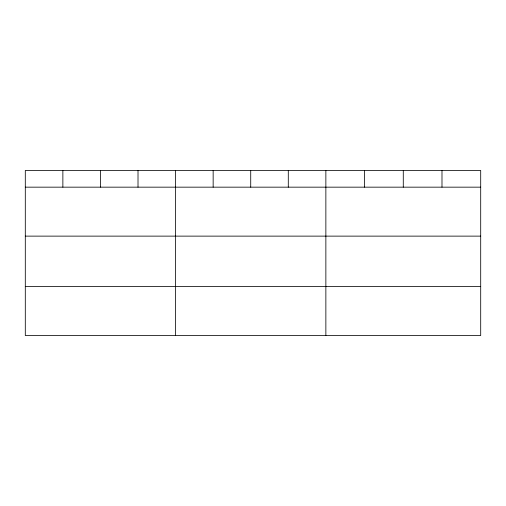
<?xml version="1.0" encoding="UTF-8"?>
<svg xmlns="http://www.w3.org/2000/svg" width="506" height="506" viewBox="0 0 506 506"><rect width="100%" height="100%" fill="white"/><g stroke="black" fill="none" stroke-linecap="round" stroke-linejoin="round"><path stroke-width="0.76" d="M480.7 236.125L480.7 170.478L25.3 170.478L25.3 335.522L480.7 335.522L480.7 236.125L25.3 236.125M25.3 187.163L480.7 187.163M25.3 286.56L480.7 286.56M441.991 170.478L441.991 187.163M403.282 170.478L403.282 187.163M364.573 170.478L364.573 187.163M325.864 170.478L325.864 335.522M288.293 170.478L288.293 187.163M250.723 170.478L250.723 187.163M213.152 170.478L213.152 187.163M175.582 170.478L175.582 335.522M138.011 170.478L138.011 187.163M100.441 170.478L100.441 187.163M62.87 170.478L62.87 187.163"/></g></svg>
